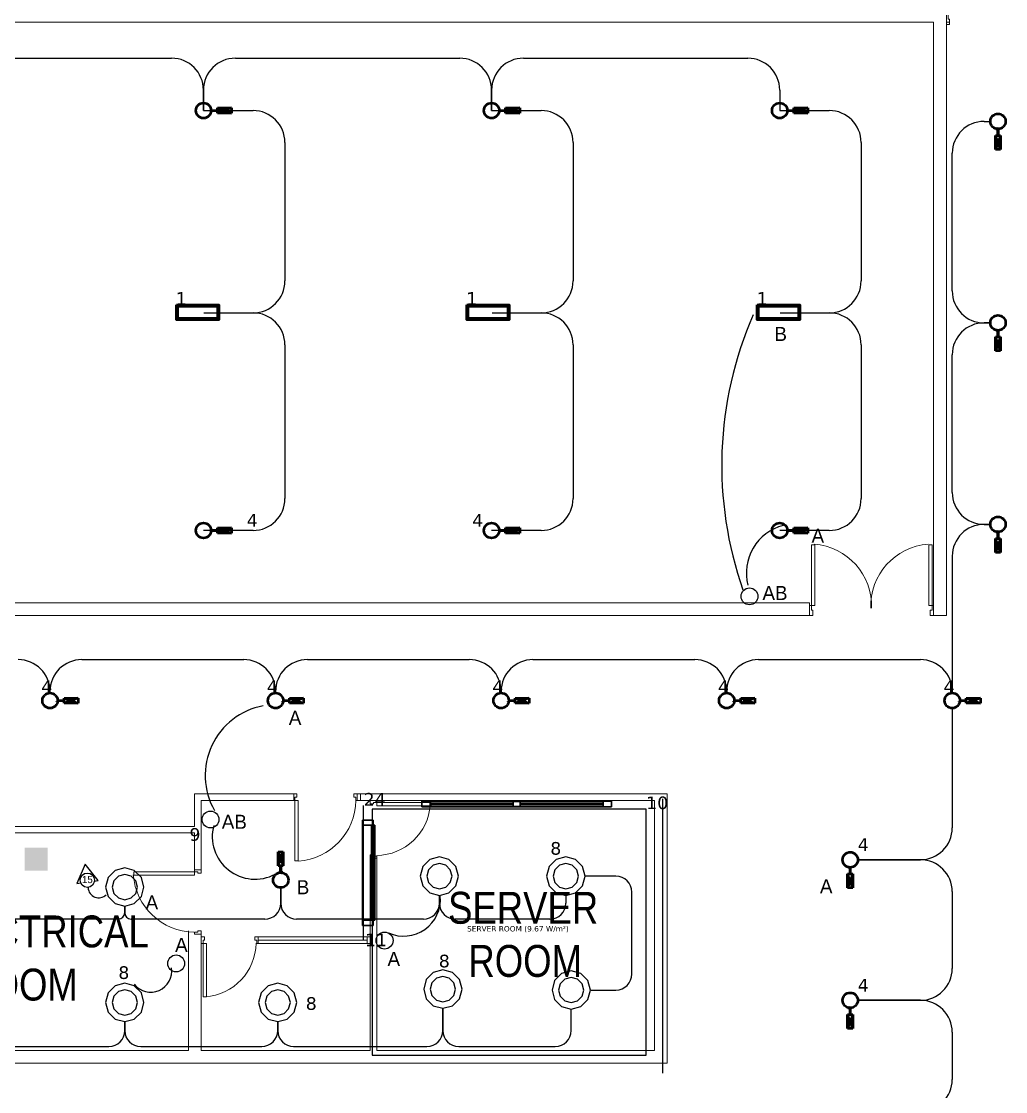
# Model space of a CAD drawing. Header units: inches. Extents: x -2 to 2474, y 1 to 287.
# Drawn here: x 101.52 to 127.99, y 189.47 to 218.24 of the extents above; entities that cross this region are included whole.
import ezdxf

# ---------------------------------------------------------------- set-up
doc = ezdxf.new("R2010")
doc.units = ezdxf.units.IN
doc.header["$MEASUREMENT"] = 0
for name, color, linetype in [('0.25', 4, 'Continuous'), ('PDF_0', 7, 'Continuous'), ('PDF_Text', 7, 'Continuous')]:
    doc.layers.add(name, color=color, linetype=linetype)
doc.layers.add('BORDER', color=30, linetype='Continuous', lineweight=50)
for name, color, linetype, true_color in [('DLX_APERT', 7, 'Continuous', 0x969696), ('DLX_CALC', 3, 'Continuous', 0x00ff00), ('DLX_CONT', 7, 'Continuous', 0x969696), ('DLX_DESC', 7, 'Continuous', 0x969696), ('DLX_LUM', 7, 'Continuous', 0xffd400), ('DLX_LUMKEY_IDX', 7, 'Continuous', 0x969696), ('DLX_RESKEY_IDX', 7, 'Continuous', 0x707070)]:
    doc.layers.add(name, color=color, linetype=linetype, true_color=true_color)
doc.styles.add('PDF Arial Narrow', font='ARIALN.TTF')
doc.styles.add('TableTextStyle', font='')
doc.styles.get('TableTextStyle').set_extended_font_data('VERDANA.TTF')

# ---------------------------------------------------------------- blocks, each defined once
blk = doc.blocks.new('circuit')
at = {"color": 0, "lineweight": -2}
for p, q in [((39.528, 74.559), (39.228, 74.059)), ((39.828, 74.059), (39.528, 74.559)), ((39.228, 74.059), (39.334, 74.059)), ((39.721, 74.059), (39.828, 74.059))]:
    blk.add_line(p, q, dxfattribs=at)
blk.add_circle((39.528, 74.109), 0.2, dxfattribs=at)

msp = doc.modelspace()

# ---------------------------------------------------------------- hatches: boundary and pattern name
at = {"transparency": 33554585}
h = msp.add_hatch(color=256, dxfattribs=at)
h.set_gradient(color1=(255, 255, 255))
h.paths.add_polyline_path([(102.22792, 195.40894), (102.22792, 196.02844), (101.60842, 195.40894)])
h = msp.add_hatch(color=256, dxfattribs=at)
h.set_gradient(color2=(0, 0, 0))
h.paths.add_polyline_path([(102.22792, 196.02844), (101.60842, 196.02844), (101.60842, 195.40894)])

# ---------------------------------------------------------------- linework, layer by layer
at = {"lineweight": 5}
for p, q in [((87.11296, 218.22183), (111.68696, 218.22183)), ((111.68696, 218.22183), (126.05644, 218.22183)), ((126.05644, 218.22183), (126.05644, 218.16319)), ((126.05644, 218.16319), (126.05644, 202.61222)), ((126.39938, 218.22183), (126.48823, 218.22183)), ((126.48823, 218.16319), (126.39938, 218.16319)), ((126.48823, 218.16319), (126.39938, 218.16319)), ((126.39938, 218.16319), (126.39938, 202.26928)), ((122.71594, 202.61222), (87.11296, 202.61222)), ((122.71594, 202.53581), (122.71594, 202.61222)), ((124.384, 202.61222), (124.37061, 202.61222)), ((126.05644, 202.61222), (126.05644, 202.26928)), ((122.85809, 202.53581), (122.71594, 202.53581)), ((124.38617, 202.53581), (124.36844, 202.53581)), ((124.38617, 202.53581), (124.36844, 202.53581)), ((122.80478, 202.26928), (87.11296, 202.26928)), ((126.39938, 202.26928), (125.9676, 202.26928)), ((106.17869, 197.2904), (106.17869, 197.46808)), ((106.17869, 197.46808), (108.84398, 197.46808)), ((110.54955, 197.46808), (118.8886, 197.46808)), ((106.17869, 196.59742), (106.17869, 197.2904)), ((106.35638, 195.33585), (106.35638, 197.2904)), ((106.35638, 197.2904), (108.87952, 197.2904)), ((98.32496, 196.59742), (106.17869, 196.59742)), ((98.32496, 190.57386), (106.01344, 190.57386)), ((106.35638, 190.57386), (110.90515, 190.57386)), ((111.08283, 190.57386), (118.54565, 190.57386)), ((103.4691, 190.23091), (98.32496, 190.23091)), ((103.4691, 190.23091), (118.8886, 190.23091))]:
    msp.add_line(p, q, dxfattribs=at)
at = {"color": 3, "transparency": 33554585}
for centre in [(121.10458, 202.78295), (106.60777, 196.78125), (111.28881, 193.52664), (105.68212, 192.91212)]:
    msp.add_circle(centre, 0.22679, dxfattribs=at)
at = {"layer": '0.25'}
for p, q in [((99.52588, 217.25371), (105.5605, 217.25371)), ((107.27521, 217.25371), (113.30984, 217.25371)), ((115.02455, 217.25371), (121.05917, 217.25371)), ((106.41785, 216.39635), (106.41785, 215.84562)), ((106.41785, 215.84562), (106.41785, 216.39635)), ((114.16719, 216.39635), (114.16719, 215.84562)), ((114.16719, 215.84562), (114.16719, 216.39635)), ((121.91653, 216.39635), (121.91653, 215.84562)), ((106.41785, 215.84562), (107.75078, 215.84562)), ((114.16719, 215.84562), (115.50012, 215.84562)), ((121.91653, 215.84562), (123.24945, 215.84562)), ((127.41523, 215.5553), (127.58326, 215.5553)), ((108.60814, 214.98826), (108.60814, 211.2627)), ((116.35748, 214.98826), (116.35748, 211.2627)), ((124.10681, 214.98826), (124.10681, 211.2627)), ((126.55787, 210.99442), (126.55787, 214.69794)), ((106.43055, 210.40535), (107.75078, 210.40535)), ((107.75078, 210.40535), (107.75078, 210.40535)), ((114.17989, 210.40535), (115.50012, 210.40535)), ((115.50012, 210.40535), (115.50012, 210.40535)), ((121.92922, 210.40535), (123.24945, 210.40535)), ((123.24945, 210.40535), (123.24945, 210.40535)), ((127.41523, 210.13706), (127.58326, 210.13706)), ((127.58326, 210.13706), (127.41523, 210.13706)), ((108.60814, 209.54799), (108.60814, 205.4116)), ((116.35748, 209.54799), (116.35748, 205.4116)), ((124.10681, 209.54799), (124.10681, 205.4116)), ((126.55787, 205.57618), (126.55787, 209.2797)), ((127.41523, 204.71883), (127.58326, 204.71883)), ((127.58326, 204.71883), (127.41523, 204.71883)), ((107.75078, 204.55424), (106.41785, 204.55424)), ((115.50012, 204.55424), (114.16719, 204.55424)), ((123.24945, 204.55424), (121.91653, 204.55424)), ((126.55787, 203.86147), (126.55787, 200.18423)), ((103.14658, 201.08258), (107.49902, 201.08258)), ((109.21374, 201.08258), (113.56619, 201.08258)), ((115.28091, 201.08258), (119.63335, 201.08258)), ((121.34807, 201.08258), (125.70051, 201.08258)), ((102.28922, 200.22522), (102.28922, 200.18423)), ((102.28922, 200.18423), (102.28922, 200.22522)), ((108.35638, 200.22522), (108.35638, 200.18423)), ((108.35638, 200.18423), (108.35638, 200.22522)), ((114.42355, 200.22522), (114.42355, 200.18423)), ((114.42355, 200.18423), (114.42355, 200.22522)), ((120.49071, 200.22522), (120.49071, 200.18423)), ((120.49071, 200.18423), (120.49071, 200.22522)), ((126.55787, 200.18423), (126.55787, 200.22522)), ((126.55787, 199.77406), (126.55787, 196.55758)), ((125.70051, 195.70022), (124.01876, 195.70022)), ((124.01876, 195.70022), (125.70051, 195.70022)), ((117.5122, 195.25816), (116.681, 195.25816)), ((108.49557, 194.53102), (108.49557, 194.9494)), ((108.49557, 194.9494), (108.49557, 194.53102)), ((117.94087, 192.62613), (117.94087, 194.82948)), ((126.55787, 194.84286), (126.55787, 192.77741)), ((112.76253, 194.53102), (112.76253, 194.74183)), ((112.76253, 194.74183), (112.76253, 194.53102)), ((116.16467, 194.74183), (116.16467, 194.53102)), ((104.2997, 194.27381), (104.2997, 194.45016)), ((104.2997, 194.45016), (104.2997, 194.27381)), ((104.12823, 194.10234), (100.20788, 194.10234)), ((108.06689, 194.10234), (104.47117, 194.10234)), ((112.33385, 194.10234), (108.92425, 194.10234)), ((115.736, 194.10234), (113.19121, 194.10234)), ((116.82547, 192.19745), (117.5122, 192.19745)), ((112.85703, 191.10811), (112.85703, 191.70535)), ((112.85703, 191.70535), (112.85703, 191.10811)), ((116.30915, 191.10811), (116.30915, 191.68113)), ((125.70051, 191.92006), (124.01876, 191.92006)), ((124.01876, 191.92006), (125.70051, 191.92006)), ((104.2997, 191.10811), (104.2997, 191.34724)), ((104.2997, 191.34724), (104.2997, 191.10811)), ((108.41384, 191.10811), (108.41384, 191.34724)), ((108.41384, 191.34724), (108.41384, 191.10811)), ((126.55787, 191.0627), (126.55787, 189.79185)), ((100.46508, 190.67944), (103.87102, 190.67944)), ((104.72838, 190.67944), (107.98516, 190.67944)), ((108.84251, 190.67944), (112.42835, 190.67944)), ((113.28571, 190.67944), (115.88047, 190.67944))]:
    msp.add_line(p, q, dxfattribs=at)
for centre, radius, start, end in [((105.5605, 216.39635), 0.85736, 0, 90), ((107.27521, 216.39635), 0.85736, 90, 180), ((113.30984, 216.39635), 0.85736, 0, 90), ((115.02455, 216.39635), 0.85736, 90, 180), ((121.05917, 216.39635), 0.85736, 0, 90), ((107.75078, 214.98826), 0.85736, 0, 90), ((115.50012, 214.98826), 0.85736, 0, 90), ((123.24945, 214.98826), 0.85736, 0, 90), ((127.41523, 214.69794), 0.85736, 90, 180), ((107.75078, 211.2627), 0.85736, 270, 0), ((115.50012, 211.2627), 0.85736, 270, 0), ((123.24945, 211.2627), 0.85736, 270, 0), ((127.41523, 210.99442), 0.85736, 180, 270), ((107.75078, 209.54799), 0.85736, 0, 90), ((115.50012, 209.54799), 0.85736, 0, 90), ((123.24945, 209.54799), 0.85736, 0, 90), ((127.41523, 209.2797), 0.85736, 90, 180), ((127.41523, 205.57618), 0.85736, 180, 270), ((107.75078, 205.4116), 0.85736, 270, 0), ((115.50012, 205.4116), 0.85736, 270, 0), ((123.24945, 205.4116), 0.85736, 270, 0), ((127.41523, 203.86147), 0.85736, 90, 180), ((101.43186, 200.22522), 0.85736, 0, 90), ((103.14658, 200.22522), 0.85736, 90, 180), ((107.49902, 200.22522), 0.85736, 0, 90), ((109.21374, 200.22522), 0.85736, 90, 180), ((113.56619, 200.22522), 0.85736, 0, 90), ((115.28091, 200.22522), 0.85736, 90, 180), ((119.63335, 200.22522), 0.85736, 0, 90), ((121.34807, 200.22522), 0.85736, 90, 180), ((125.70051, 200.22522), 0.85736, 0, 90), ((125.70051, 196.55758), 0.85736, 270, 0), ((125.70051, 194.84286), 0.85736, 360, 90), ((117.5122, 194.82948), 0.42868, 0, 90), ((104.12823, 194.27381), 0.17147, 270, 0), ((104.47117, 194.27381), 0.17147, 180, 270), ((108.06689, 194.53102), 0.42868, 270, 0), ((108.92425, 194.53102), 0.42868, 180, 270), ((112.33385, 194.53102), 0.42868, 270, 0), ((113.19121, 194.53102), 0.42868, 180, 270), ((115.736, 194.53102), 0.42868, 270, 0), ((117.5122, 192.62613), 0.42868, 270, 0), ((125.70051, 192.77741), 0.85736, 270, 360), ((125.70051, 191.0627), 0.85736, 0, 90), ((103.87102, 191.10811), 0.42868, 270, 0), ((104.72838, 191.10811), 0.42868, 180, 270), ((107.98516, 191.10811), 0.42868, 270, 0), ((108.84251, 191.10811), 0.42868, 180, 270), ((112.42835, 191.10811), 0.42868, 270, 0), ((113.28571, 191.10811), 0.42868, 180, 270), ((115.88047, 191.10811), 0.42868, 270, 0), ((125.70051, 189.79185), 0.85736, 270, 0)]:
    msp.add_arc(centre, radius, start, end, dxfattribs=at)
at = {"layer": 'BORDER', "color": 2}
for p, q in [((106.62207, 215.86452), (106.64121, 215.86452)), ((106.64121, 215.86452), (106.64121, 215.86925)), ((106.79587, 215.84253), (106.65251, 215.84278)), ((106.65253, 215.86925), (106.65254, 215.822)), ((106.65253, 215.84845), (106.79584, 215.84846)), ((107.17389, 215.91574), (106.79568, 215.7755)), ((106.79568, 215.7755), (106.79587, 215.84253)), ((106.79584, 215.84846), (106.79633, 215.91574)), ((106.79633, 215.91574), (107.17389, 215.91574)), ((106.79633, 215.91574), (107.17389, 215.7755)), ((107.17389, 215.91574), (107.17389, 215.7755)), ((114.3714, 215.86452), (114.39055, 215.86452)), ((114.39055, 215.86452), (114.39055, 215.86925)), ((114.54521, 215.84253), (114.40184, 215.84278)), ((114.40187, 215.86925), (114.40187, 215.822)), ((114.40187, 215.84845), (114.54518, 215.84846)), ((114.92323, 215.91574), (114.54502, 215.7755)), ((114.54502, 215.7755), (114.54521, 215.84253)), ((114.54518, 215.84846), (114.54567, 215.91574)), ((114.54567, 215.91574), (114.92323, 215.91574)), ((114.54567, 215.91574), (114.92323, 215.7755)), ((114.92323, 215.91574), (114.92323, 215.7755)), ((122.12074, 215.86452), (122.13988, 215.86452)), ((122.13988, 215.86452), (122.13988, 215.86925)), ((122.29454, 215.84253), (122.15118, 215.84278)), ((122.1512, 215.86925), (122.15121, 215.822)), ((122.1512, 215.84845), (122.29451, 215.84846)), ((122.67256, 215.91574), (122.29435, 215.7755)), ((122.29435, 215.7755), (122.29454, 215.84253)), ((122.29451, 215.84846), (122.295, 215.91574)), ((122.295, 215.91574), (122.67256, 215.91574)), ((122.295, 215.91574), (122.67256, 215.7755)), ((122.67256, 215.91574), (122.67256, 215.7755)), ((106.64121, 215.82672), (106.62207, 215.82672)), ((106.64121, 215.822), (106.64121, 215.82672)), ((106.65254, 215.822), (106.64121, 215.822)), ((107.17389, 215.7755), (106.79568, 215.7755)), ((114.39055, 215.82672), (114.3714, 215.82672)), ((114.39055, 215.822), (114.39055, 215.82672)), ((114.40187, 215.822), (114.39055, 215.822)), ((114.92323, 215.7755), (114.54502, 215.7755)), ((122.13988, 215.82672), (122.12074, 215.82672)), ((122.13988, 215.822), (122.13988, 215.82672)), ((122.15121, 215.822), (122.13988, 215.822)), ((122.67256, 215.7755), (122.29435, 215.7755)), ((127.75339, 215.36787), (127.76471, 215.36787)), ((127.76472, 215.32061), (127.76472, 215.33194)), ((127.76472, 215.33194), (127.76944, 215.33194)), ((127.81197, 215.32062), (127.76472, 215.32061)), ((127.76944, 215.33194), (127.76944, 215.35108)), ((127.78525, 215.17728), (127.78551, 215.32064)), ((127.79118, 215.32062), (127.79118, 215.17731)), ((127.80725, 215.35108), (127.80725, 215.33194)), ((127.80725, 215.33194), (127.81197, 215.33194)), ((127.71822, 214.79926), (127.71822, 215.17747)), ((127.71822, 215.17747), (127.78525, 215.17728)), ((127.85847, 214.79926), (127.71822, 215.17747)), ((127.85847, 215.17682), (127.71822, 214.79926)), ((127.79118, 215.17731), (127.85847, 215.17682)), ((127.85847, 215.17682), (127.85847, 214.79926)), ((127.85847, 214.79926), (127.71822, 214.79926)), ((127.75339, 209.94963), (127.76471, 209.94963)), ((127.76472, 209.90238), (127.76472, 209.9137)), ((127.76472, 209.9137), (127.76944, 209.9137)), ((127.81197, 209.90238), (127.76472, 209.90238)), ((127.76944, 209.9137), (127.76944, 209.93285)), ((127.78525, 209.75904), (127.78551, 209.90241)), ((127.79118, 209.90238), (127.79118, 209.75908)), ((127.80725, 209.93285), (127.80725, 209.9137)), ((127.80725, 209.9137), (127.81197, 209.9137)), ((127.71822, 209.38102), (127.71822, 209.75923)), ((127.71822, 209.75923), (127.78525, 209.75904)), ((127.85847, 209.38102), (127.71822, 209.75923)), ((127.85847, 209.75858), (127.71822, 209.38102)), ((127.79118, 209.75908), (127.85847, 209.75858)), ((127.85847, 209.75858), (127.85847, 209.38102)), ((127.85847, 209.38102), (127.71822, 209.38102)), ((107.17389, 204.62436), (106.79568, 204.48412)), ((106.79584, 204.55708), (106.79633, 204.62436)), ((106.79633, 204.62436), (107.17389, 204.62436)), ((106.79633, 204.62436), (107.17389, 204.48412)), ((107.17389, 204.62436), (107.17389, 204.48412)), ((114.92323, 204.62436), (114.54502, 204.48412)), ((114.54518, 204.55708), (114.54567, 204.62436)), ((114.54567, 204.62436), (114.92323, 204.62436)), ((114.54567, 204.62436), (114.92323, 204.48412)), ((114.92323, 204.62436), (114.92323, 204.48412)), ((122.67256, 204.62436), (122.29435, 204.48412)), ((122.29451, 204.55708), (122.295, 204.62436)), ((122.295, 204.62436), (122.67256, 204.62436)), ((122.295, 204.62436), (122.67256, 204.48412)), ((122.67256, 204.62436), (122.67256, 204.48412)), ((106.62207, 204.57314), (106.64121, 204.57314)), ((106.64121, 204.53534), (106.62207, 204.53534)), ((106.64121, 204.57314), (106.64121, 204.57787)), ((106.64121, 204.53061), (106.64121, 204.53534)), ((106.65254, 204.53061), (106.64121, 204.53061)), ((106.79587, 204.55115), (106.65251, 204.5514)), ((106.65253, 204.57787), (106.65254, 204.53061)), ((106.65253, 204.55707), (106.79584, 204.55708)), ((106.79568, 204.48412), (106.79587, 204.55115)), ((107.17389, 204.48412), (106.79568, 204.48412)), ((114.3714, 204.57314), (114.39055, 204.57314)), ((114.39055, 204.53534), (114.3714, 204.53534)), ((114.39055, 204.57314), (114.39055, 204.57787)), ((114.39055, 204.53061), (114.39055, 204.53534)), ((114.40187, 204.53061), (114.39055, 204.53061)), ((114.54521, 204.55115), (114.40184, 204.5514)), ((114.40187, 204.57787), (114.40187, 204.53061)), ((114.40187, 204.55707), (114.54518, 204.55708)), ((114.54502, 204.48412), (114.54521, 204.55115)), ((114.92323, 204.48412), (114.54502, 204.48412)), ((122.12074, 204.57314), (122.13988, 204.57314)), ((122.13988, 204.53534), (122.12074, 204.53534)), ((122.13988, 204.57314), (122.13988, 204.57787)), ((122.13988, 204.53061), (122.13988, 204.53534)), ((122.15121, 204.53061), (122.13988, 204.53061)), ((122.29454, 204.55115), (122.15118, 204.5514)), ((122.1512, 204.57787), (122.15121, 204.53061)), ((122.1512, 204.55707), (122.29451, 204.55708)), ((122.29435, 204.48412), (122.29454, 204.55115)), ((122.67256, 204.48412), (122.29435, 204.48412)), ((127.71822, 203.96279), (127.71822, 204.341)), ((127.71822, 204.341), (127.78525, 204.34081)), ((127.85847, 203.96279), (127.71822, 204.341)), ((127.85847, 204.34035), (127.71822, 203.96279)), ((127.75339, 204.5314), (127.76471, 204.5314)), ((127.76472, 204.48415), (127.76472, 204.49547)), ((127.76472, 204.49547), (127.76944, 204.49547)), ((127.81197, 204.48415), (127.76472, 204.48415)), ((127.76944, 204.49547), (127.76944, 204.51462)), ((127.78525, 204.34081), (127.78551, 204.48418)), ((127.79118, 204.48415), (127.79118, 204.34085)), ((127.79118, 204.34085), (127.85847, 204.34035)), ((127.80725, 204.51462), (127.80725, 204.49547)), ((127.80725, 204.49547), (127.81197, 204.49547)), ((127.85847, 204.34035), (127.85847, 203.96279)), ((127.85847, 203.96279), (127.71822, 203.96279)), ((103.04526, 200.04927), (102.66705, 199.90902)), ((102.6672, 199.98198), (102.6677, 200.04927)), ((102.6677, 200.04927), (103.04526, 200.04927)), ((102.6677, 200.04927), (103.04526, 199.90902)), ((103.04526, 200.04927), (103.04526, 199.90902)), ((109.11242, 200.04927), (108.73421, 199.90902)), ((108.73436, 199.98198), (108.73486, 200.04927)), ((108.73486, 200.04927), (109.11242, 200.04927)), ((108.73486, 200.04927), (109.11242, 199.90902)), ((109.11242, 200.04927), (109.11242, 199.90902)), ((115.17958, 200.04927), (114.80137, 199.90902)), ((114.80153, 199.98198), (114.80203, 200.04927)), ((114.80203, 200.04927), (115.17958, 200.04927)), ((114.80203, 200.04927), (115.17958, 199.90902)), ((115.17958, 200.04927), (115.17958, 199.90902)), ((121.24674, 200.04927), (120.86853, 199.90902)), ((120.86869, 199.98198), (120.86919, 200.04927)), ((120.86919, 200.04927), (121.24674, 200.04927)), ((120.86919, 200.04927), (121.24674, 199.90902)), ((121.24674, 200.04927), (121.24674, 199.90902)), ((127.3139, 200.04927), (126.93569, 199.90902)), ((126.93585, 199.98198), (126.93635, 200.04927)), ((126.93635, 200.04927), (127.3139, 200.04927)), ((126.93635, 200.04927), (127.3139, 199.90902)), ((127.3139, 200.04927), (127.3139, 199.90902)), ((102.47665, 199.94419), (102.47665, 199.95551)), ((102.49343, 199.99804), (102.51257, 199.99804)), ((102.51257, 199.96024), (102.49343, 199.96024)), ((102.51257, 199.99804), (102.51257, 200.00277)), ((102.51257, 199.95552), (102.51257, 199.96024)), ((102.5239, 199.95552), (102.51257, 199.95552)), ((102.66724, 199.97605), (102.52387, 199.97631)), ((102.52389, 200.00277), (102.5239, 199.95552)), ((102.5239, 199.98198), (102.6672, 199.98198)), ((102.66705, 199.90902), (102.66724, 199.97605)), ((103.04526, 199.90902), (102.66705, 199.90902)), ((108.54381, 199.94419), (108.54381, 199.95551)), ((108.56059, 199.99804), (108.57973, 199.99804)), ((108.57973, 199.96024), (108.56059, 199.96024)), ((108.57973, 199.99804), (108.57973, 200.00277)), ((108.57973, 199.95552), (108.57973, 199.96024)), ((108.59106, 199.95552), (108.57973, 199.95552)), ((108.7344, 199.97605), (108.59103, 199.97631)), ((108.59105, 200.00277), (108.59106, 199.95552)), ((108.59106, 199.98198), (108.73436, 199.98198)), ((108.73421, 199.90902), (108.7344, 199.97605)), ((109.11242, 199.90902), (108.73421, 199.90902)), ((114.61098, 199.94419), (114.61098, 199.95551)), ((114.62776, 199.99804), (114.6469, 199.99804)), ((114.6469, 199.96024), (114.62776, 199.96024)), ((114.6469, 199.99804), (114.6469, 200.00277)), ((114.6469, 199.95552), (114.6469, 199.96024)), ((114.65823, 199.95552), (114.6469, 199.95552)), ((114.80157, 199.97605), (114.6582, 199.97631)), ((114.65822, 200.00277), (114.65823, 199.95552)), ((114.65823, 199.98198), (114.80153, 199.98198)), ((114.80137, 199.90902), (114.80157, 199.97605)), ((115.17958, 199.90902), (114.80137, 199.90902)), ((120.67814, 199.94419), (120.67814, 199.95551)), ((120.69492, 199.99804), (120.71406, 199.99804)), ((120.71406, 199.96024), (120.69492, 199.96024)), ((120.71406, 199.99804), (120.71406, 200.00277)), ((120.71406, 199.95552), (120.71406, 199.96024)), ((120.72539, 199.95552), (120.71406, 199.95552)), ((120.86873, 199.97605), (120.72536, 199.97631)), ((120.72538, 200.00277), (120.72539, 199.95552)), ((120.72539, 199.98198), (120.86869, 199.98198)), ((120.86853, 199.90902), (120.86873, 199.97605)), ((121.24674, 199.90902), (120.86853, 199.90902)), ((126.7453, 199.94419), (126.7453, 199.95551)), ((126.76208, 199.99804), (126.78122, 199.99804)), ((126.78122, 199.96024), (126.76208, 199.96024)), ((126.78122, 199.99804), (126.78122, 200.00277)), ((126.78122, 199.95552), (126.78122, 199.96024)), ((126.79255, 199.95552), (126.78122, 199.95552)), ((126.93589, 199.97605), (126.79252, 199.97631)), ((126.79254, 200.00277), (126.79255, 199.95552)), ((126.79255, 199.98198), (126.93585, 199.98198)), ((126.93569, 199.90902), (126.93589, 199.97605)), ((127.3139, 199.90902), (126.93569, 199.90902)), ((108.42545, 195.53296), (108.42545, 195.91052)), ((108.42545, 195.91052), (108.56569, 195.91052)), ((108.42545, 195.53296), (108.56569, 195.91052)), ((108.42545, 195.91052), (108.56569, 195.53231)), ((108.56569, 195.91052), (108.56569, 195.53231)), ((108.49273, 195.53246), (108.42545, 195.53296)), ((108.49274, 195.38916), (108.49273, 195.53246)), ((108.49866, 195.5325), (108.49841, 195.38913)), ((108.56569, 195.53231), (108.49866, 195.5325)), ((123.77872, 195.51279), (123.79004, 195.51279)), ((123.79005, 195.46554), (123.79005, 195.47686)), ((123.79005, 195.47686), (123.79478, 195.47686)), ((123.8373, 195.46554), (123.79005, 195.46554)), ((123.79478, 195.47686), (123.79478, 195.49601)), ((123.81058, 195.3222), (123.81084, 195.46557)), ((123.81651, 195.46554), (123.81651, 195.32224)), ((123.83258, 195.49601), (123.83258, 195.47686)), ((123.83258, 195.47686), (123.8373, 195.47686)), ((108.47194, 195.38915), (108.51919, 195.38916)), ((108.47667, 195.37783), (108.47194, 195.37783)), ((108.47667, 195.35869), (108.47667, 195.37783)), ((108.51919, 195.37783), (108.51447, 195.37783)), ((108.51447, 195.37783), (108.51447, 195.35869)), ((108.51919, 195.38916), (108.51919, 195.37783)), ((108.53052, 195.34191), (108.5192, 195.34191)), ((123.74355, 194.94418), (123.74355, 195.32239)), ((123.74355, 195.32239), (123.81058, 195.3222)), ((123.8838, 194.94418), (123.74355, 195.32239)), ((123.8838, 195.32174), (123.74355, 194.94418)), ((123.81651, 195.32224), (123.8838, 195.32174)), ((123.8838, 195.32174), (123.8838, 194.94418)), ((123.8838, 194.94418), (123.74355, 194.94418)), ((123.77872, 191.73263), (123.79004, 191.73263)), ((123.79005, 191.68537), (123.79005, 191.6967)), ((123.79005, 191.6967), (123.79478, 191.6967)), ((123.8373, 191.68538), (123.79005, 191.68537)), ((123.79478, 191.6967), (123.79478, 191.71584)), ((123.81058, 191.54204), (123.81084, 191.6854)), ((123.81651, 191.68538), (123.81651, 191.54207)), ((123.83258, 191.71584), (123.83258, 191.6967)), ((123.83258, 191.6967), (123.8373, 191.6967)), ((123.74355, 191.16402), (123.74355, 191.54223)), ((123.74355, 191.54223), (123.81058, 191.54204)), ((123.8838, 191.16402), (123.74355, 191.54223)), ((123.8838, 191.54158), (123.74355, 191.16402)), ((123.81651, 191.54207), (123.8838, 191.54158)), ((123.8838, 191.54158), (123.8838, 191.16402)), ((123.8838, 191.16402), (123.74355, 191.16402))]:
    msp.add_line(p, q, dxfattribs=at)
at = {"layer": 'BORDER'}
for p, q in [((106.64121, 215.86925), (106.65253, 215.86925)), ((114.39055, 215.86925), (114.40187, 215.86925)), ((122.13988, 215.86925), (122.1512, 215.86925)), ((106.64121, 204.57787), (106.65253, 204.57787)), ((114.39055, 204.57787), (114.40187, 204.57787)), ((122.13988, 204.57787), (122.1512, 204.57787))]:
    msp.add_line(p, q, dxfattribs=at)
at = {"layer": 'BORDER', "color": 2}
for points in [[(105.69092, 210.6225), (106.83253, 210.6225), (106.83253, 210.21802), (105.69092, 210.21802)], [(105.72683, 210.58659), (106.79662, 210.58659), (106.79662, 210.25393), (105.72683, 210.25393)], [(113.50271, 210.6225), (114.64432, 210.6225), (114.64432, 210.21802), (113.50271, 210.21802)], [(113.53862, 210.58659), (114.60841, 210.58659), (114.60841, 210.25393), (113.53862, 210.25393)], [(121.31449, 210.6225), (122.4561, 210.6225), (122.4561, 210.21802), (121.31449, 210.21802)], [(121.3504, 210.58659), (122.42019, 210.58659), (122.42019, 210.25393), (121.3504, 210.25393)]]:
    msp.add_lwpolyline(points, close=True, dxfattribs=at)
for centre in [(106.41785, 215.84562), (114.16719, 215.84562), (121.91653, 215.84562), (127.78835, 215.5553), (127.78835, 210.13706), (127.78835, 204.71883), (106.41785, 204.55424), (114.16719, 204.55424), (121.91653, 204.55424), (102.28922, 199.97914), (108.35638, 199.97914), (114.42355, 199.97914), (120.49071, 199.97914), (126.55787, 199.97914), (123.81368, 195.70022), (108.49557, 195.15448), (123.81368, 191.92006)]:
    msp.add_circle(centre, 0.20508, dxfattribs=at)
at = {"layer": 'Defpoints'}
msp.add_arc((103.60124, 194.96228), 0.28634, 182.857744, 314.063996, dxfattribs=at)
at = {"layer": 'DLX_APERT'}
for points in [[(117.39201, 197.27343, 0), (112.2888, 197.27343, 0)], [(112.2888, 197.27343, 0), (112.2888, 197.12222, 0)], [(112.2888, 197.27343, 0), (112.2888, 197.27343, 0)], [(112.2888, 197.27343, 0), (112.2888, 197.12222, 0)], [(112.2888, 197.12222, 0), (112.2888, 197.27343, 0)], [(112.2888, 197.27343, 0), (117.39201, 197.27343, 0)], [(112.2888, 197.12222, 0), (112.2888, 197.27343, 0)], [(117.39201, 197.27343, 0), (112.2888, 197.27343, 0)], [(112.2888, 197.27343, 0), (112.2888, 197.27343, 0)], [(112.2888, 197.27343, 0), (117.39201, 197.27343, 0)], [(117.16521, 197.27343, 0), (112.51561, 197.27343, 0)], [(112.51561, 197.27343, 0), (112.51561, 197.27343, 0)], [(112.51561, 197.27343, 0), (117.16521, 197.27343, 0)], [(117.16521, 197.27343, 0), (112.51561, 197.27343, 0)], [(112.51561, 197.27343, 0), (112.51561, 197.22145, 0)], [(112.51561, 197.22145, 0), (112.51561, 197.27343, 0)], [(112.51561, 197.27343, 0), (112.51561, 197.27343, 0)], [(112.51561, 197.27343, 0), (112.51561, 197.22145, 0)], [(112.51561, 197.22145, 0), (112.51561, 197.27343, 0)], [(112.51561, 197.27343, 0), (117.16521, 197.27343, 0)], [(112.51561, 197.22145, 0), (114.7459, 197.22145, 0)], [(112.51561, 197.1742, 0), (112.51561, 197.22145, 0)], [(112.51561, 197.22145, 0), (114.7459, 197.22145, 0)], [(112.51561, 197.22145, 0), (112.51561, 197.22145, 0)], [(112.51561, 197.1742, 0), (112.51561, 197.22145, 0)], [(112.51561, 197.22145, 0), (112.51561, 197.22145, 0)], [(112.51561, 197.22145, 0), (112.51561, 197.1742, 0)], [(114.7459, 197.22145, 0), (112.51561, 197.22145, 0)], [(112.51561, 197.22145, 0), (112.51561, 197.1742, 0)], [(114.7459, 197.22145, 0), (112.51561, 197.22145, 0)], [(114.7459, 197.22145, 0), (112.51561, 197.22145, 0)], [(112.51561, 197.22145, 0), (112.51561, 197.22145, 0)], [(112.51561, 197.22145, 0), (114.7459, 197.22145, 0)], [(112.51561, 197.22145, 0), (112.51561, 197.22145, 0)], [(112.51561, 197.22145, 0), (112.51561, 197.1742, 0)], [(112.51561, 197.1742, 0), (112.51561, 197.22145, 0)], [(114.7459, 197.22145, 0), (112.51561, 197.22145, 0)], [(112.51561, 197.22145, 0), (112.51561, 197.1742, 0)], [(112.51561, 197.22145, 0), (114.7459, 197.22145, 0)], [(112.51561, 197.1742, 0), (112.51561, 197.22145, 0)], [(112.51561, 197.12222, 0), (112.51561, 197.1742, 0)], [(112.51561, 197.1742, 0), (114.7459, 197.1742, 0)], [(112.51561, 197.1742, 0), (112.51561, 197.1742, 0)], [(112.51561, 197.1742, 0), (112.51561, 197.12222, 0)], [(112.51561, 197.12222, 0), (112.51561, 197.1742, 0)], [(114.7459, 197.1742, 0), (112.51561, 197.1742, 0)], [(112.51561, 197.1742, 0), (112.51561, 197.1742, 0)], [(112.51561, 197.1742, 0), (114.7459, 197.1742, 0)], [(114.7459, 197.1742, 0), (112.51561, 197.1742, 0)], [(112.51561, 197.1742, 0), (112.51561, 197.12222, 0)], [(114.7459, 197.1742, 0), (112.51561, 197.1742, 0)], [(112.51561, 197.1742, 0), (112.51561, 197.1742, 0)], [(112.51561, 197.1742, 0), (114.7459, 197.1742, 0)], [(112.51561, 197.1742, 0), (112.51561, 197.1742, 0)], [(112.51561, 197.1742, 0), (114.7459, 197.1742, 0)], [(114.7459, 197.1742, 0), (112.51561, 197.1742, 0)], [(114.7459, 197.26397, 0), (114.93491, 197.26397, 0)], [(114.7459, 197.22145, 0), (114.7459, 197.26397, 0)], [(114.93491, 197.26397, 0), (114.7459, 197.26397, 0)], [(114.7459, 197.26397, 0), (114.7459, 197.22145, 0)], [(114.7459, 197.26397, 0), (114.93491, 197.26397, 0)], [(114.7459, 197.22145, 0), (114.7459, 197.26397, 0)], [(114.93491, 197.26397, 0), (114.7459, 197.26397, 0)], [(114.7459, 197.26397, 0), (114.7459, 197.22145, 0)], [(114.7459, 197.26397, 0), (114.7459, 197.26397, 0)], [(114.7459, 197.26397, 0), (114.93491, 197.26397, 0)], [(114.93491, 197.26397, 0), (114.7459, 197.26397, 0)], [(114.7459, 197.22145, 0), (114.7459, 197.26397, 0)], [(114.7459, 197.26397, 0), (114.7459, 197.26397, 0)], [(114.7459, 197.26397, 0), (114.7459, 197.22145, 0)], [(114.7459, 197.26397, 0), (114.7459, 197.22145, 0)], [(114.93491, 197.26397, 0), (114.7459, 197.26397, 0)], [(114.7459, 197.22145, 0), (114.7459, 197.26397, 0)], [(114.7459, 197.26397, 0), (114.93491, 197.26397, 0)], [(114.7459, 197.22145, 0), (114.7459, 197.1742, 0)], [(114.7459, 197.1742, 0), (114.7459, 197.22145, 0)], [(114.7459, 197.1742, 0), (114.7459, 197.22145, 0)], [(114.7459, 197.22145, 0), (114.7459, 197.1742, 0)], [(114.7459, 197.22145, 0), (114.7459, 197.22145, 0)], [(114.7459, 197.1742, 0), (114.7459, 197.22145, 0)], [(114.7459, 197.22145, 0), (114.7459, 197.22145, 0)], [(114.7459, 197.22145, 0), (114.7459, 197.1742, 0)], [(114.7459, 197.22145, 0), (114.7459, 197.1742, 0)], [(114.7459, 197.1742, 0), (114.7459, 197.22145, 0)], [(114.7459, 197.22145, 0), (114.7459, 197.22145, 0)], [(114.7459, 197.22145, 0), (114.7459, 197.22145, 0)], [(114.7459, 197.22145, 0), (114.7459, 197.1742, 0)], [(114.7459, 197.1742, 0), (114.7459, 197.22145, 0)], [(114.7459, 197.1742, 0), (114.7459, 197.22145, 0)], [(114.7459, 197.22145, 0), (114.7459, 197.1742, 0)], [(114.7459, 197.1742, 0), (114.7459, 197.13167, 0)], [(114.7459, 197.13167, 0), (114.7459, 197.1742, 0)], [(114.7459, 197.13167, 0), (114.7459, 197.1742, 0)], [(114.7459, 197.1742, 0), (114.7459, 197.13167, 0)], [(114.7459, 197.1742, 0), (114.7459, 197.1742, 0)], [(114.7459, 197.1742, 0), (114.7459, 197.1742, 0)], [(114.7459, 197.1742, 0), (114.7459, 197.13167, 0)], [(114.7459, 197.13167, 0), (114.7459, 197.1742, 0)], [(114.7459, 197.1742, 0), (114.7459, 197.13167, 0)], [(114.7459, 197.13167, 0), (114.7459, 197.1742, 0)], [(114.7459, 197.1742, 0), (114.7459, 197.1742, 0)], [(114.7459, 197.1742, 0), (114.7459, 197.1742, 0)], [(114.7459, 197.13167, 0), (114.93491, 197.13167, 0)], [(114.93491, 197.13167, 0), (114.7459, 197.13167, 0)], [(114.93491, 197.13167, 0), (114.7459, 197.13167, 0)], [(114.7459, 197.13167, 0), (114.93491, 197.13167, 0)], [(114.7459, 197.13167, 0), (114.7459, 197.13167, 0)], [(114.7459, 197.13167, 0), (114.7459, 197.13167, 0)], [(114.7459, 197.13167, 0), (114.93491, 197.13167, 0)], [(114.93491, 197.13167, 0), (114.7459, 197.13167, 0)], [(114.7459, 197.13167, 0), (114.93491, 197.13167, 0)], [(114.93491, 197.13167, 0), (114.7459, 197.13167, 0)], [(114.93491, 197.26397, 0), (114.93491, 197.22145, 0)], [(114.93491, 197.22145, 0), (114.93491, 197.26397, 0)], [(114.93491, 197.26397, 0), (114.93491, 197.22145, 0)], [(114.93491, 197.22145, 0), (114.93491, 197.26397, 0)], [(114.93491, 197.22145, 0), (114.93491, 197.26397, 0)], [(114.93491, 197.26397, 0), (114.93491, 197.26397, 0)], [(114.93491, 197.26397, 0), (114.93491, 197.22145, 0)], [(114.93491, 197.26397, 0), (114.93491, 197.26397, 0)], [(114.93491, 197.22145, 0), (114.93491, 197.26397, 0)], [(114.93491, 197.26397, 0), (114.93491, 197.22145, 0)], [(114.93491, 197.22145, 0), (117.16521, 197.22145, 0)], [(114.93491, 197.1742, 0), (114.93491, 197.22145, 0)], [(114.93491, 197.22145, 0), (117.16521, 197.22145, 0)], [(114.93491, 197.22145, 0), (114.93491, 197.1742, 0)], [(117.16521, 197.22145, 0), (114.93491, 197.22145, 0)], [(117.16521, 197.22145, 0), (114.93491, 197.22145, 0)], [(114.93491, 197.22145, 0), (114.93491, 197.1742, 0)], [(114.93491, 197.1742, 0), (114.93491, 197.22145, 0)], [(114.93491, 197.22145, 0), (114.93491, 197.22145, 0)], [(114.93491, 197.1742, 0), (114.93491, 197.22145, 0)], [(114.93491, 197.22145, 0), (114.93491, 197.22145, 0)], [(114.93491, 197.22145, 0), (114.93491, 197.1742, 0)], [(114.93491, 197.1742, 0), (114.93491, 197.22145, 0)], [(114.93491, 197.22145, 0), (114.93491, 197.1742, 0)], [(117.16521, 197.22145, 0), (114.93491, 197.22145, 0)], [(114.93491, 197.22145, 0), (114.93491, 197.22145, 0)], [(114.93491, 197.22145, 0), (117.16521, 197.22145, 0)], [(114.93491, 197.22145, 0), (114.93491, 197.22145, 0)], [(114.93491, 197.22145, 0), (114.93491, 197.1742, 0)], [(114.93491, 197.1742, 0), (114.93491, 197.22145, 0)], [(117.16521, 197.22145, 0), (114.93491, 197.22145, 0)], [(114.93491, 197.22145, 0), (114.93491, 197.1742, 0)], [(114.93491, 197.22145, 0), (117.16521, 197.22145, 0)], [(114.93491, 197.1742, 0), (114.93491, 197.22145, 0)], [(114.93491, 197.13167, 0), (114.93491, 197.1742, 0)], [(114.93491, 197.1742, 0), (117.16521, 197.1742, 0)], [(117.16521, 197.1742, 0), (114.93491, 197.1742, 0)], [(114.93491, 197.1742, 0), (117.16521, 197.1742, 0)], [(114.93491, 197.1742, 0), (114.93491, 197.13167, 0)], [(117.16521, 197.1742, 0), (114.93491, 197.1742, 0)], [(114.93491, 197.1742, 0), (114.93491, 197.13167, 0)], [(114.93491, 197.13167, 0), (114.93491, 197.1742, 0)], [(114.93491, 197.1742, 0), (114.93491, 197.1742, 0)], [(114.93491, 197.1742, 0), (114.93491, 197.1742, 0)], [(114.93491, 197.1742, 0), (114.93491, 197.13167, 0)], [(114.93491, 197.13167, 0), (114.93491, 197.1742, 0)], [(114.93491, 197.13167, 0), (114.93491, 197.1742, 0)], [(114.93491, 197.1742, 0), (114.93491, 197.13167, 0)], [(114.93491, 197.1742, 0), (114.93491, 197.1742, 0)], [(117.16521, 197.1742, 0), (114.93491, 197.1742, 0)], [(114.93491, 197.1742, 0), (114.93491, 197.1742, 0)], [(114.93491, 197.1742, 0), (117.16521, 197.1742, 0)], [(114.93491, 197.1742, 0), (117.16521, 197.1742, 0)], [(117.16521, 197.1742, 0), (114.93491, 197.1742, 0)], [(114.93491, 197.13167, 0), (114.93491, 197.13167, 0)], [(114.93491, 197.13167, 0), (114.93491, 197.13167, 0)], [(117.16521, 197.27343, 0), (117.16521, 197.27343, 0)], [(117.16521, 197.22145, 0), (117.16521, 197.27343, 0)], [(117.16521, 197.22145, 0), (117.16521, 197.27343, 0)], [(117.16521, 197.27343, 0), (117.16521, 197.27343, 0)], [(117.16521, 197.27343, 0), (117.16521, 197.22145, 0)], [(117.16521, 197.27343, 0), (117.16521, 197.22145, 0)], [(117.16521, 197.1742, 0), (117.16521, 197.22145, 0)], [(117.16521, 197.22145, 0), (117.16521, 197.22145, 0)], [(117.16521, 197.22145, 0), (117.16521, 197.1742, 0)], [(117.16521, 197.22145, 0), (117.16521, 197.1742, 0)], [(117.16521, 197.22145, 0), (117.16521, 197.22145, 0)], [(117.16521, 197.1742, 0), (117.16521, 197.22145, 0)], [(117.16521, 197.22145, 0), (117.16521, 197.22145, 0)], [(117.16521, 197.22145, 0), (117.16521, 197.22145, 0)], [(117.16521, 197.22145, 0), (117.16521, 197.1742, 0)], [(117.16521, 197.1742, 0), (117.16521, 197.22145, 0)], [(117.16521, 197.1742, 0), (117.16521, 197.22145, 0)], [(117.16521, 197.22145, 0), (117.16521, 197.1742, 0)], [(117.16521, 197.1742, 0), (117.16521, 197.12222, 0)], [(117.16521, 197.1742, 0), (117.16521, 197.1742, 0)], [(117.16521, 197.1742, 0), (117.16521, 197.1742, 0)], [(117.16521, 197.1742, 0), (117.16521, 197.12222, 0)], [(117.16521, 197.12222, 0), (117.16521, 197.1742, 0)], [(117.16521, 197.12222, 0), (117.16521, 197.1742, 0)], [(117.16521, 197.1742, 0), (117.16521, 197.1742, 0)], [(117.16521, 197.1742, 0), (117.16521, 197.1742, 0)], [(117.39201, 197.12222, 0), (117.39201, 197.27343, 0)], [(117.39201, 197.27343, 0), (117.39201, 197.12222, 0)], [(117.39201, 197.27343, 0), (117.39201, 197.27343, 0)], [(117.39201, 197.27343, 0), (117.39201, 197.12222, 0)], [(117.39201, 197.12222, 0), (117.39201, 197.27343, 0)], [(117.39201, 197.27343, 0), (117.39201, 197.27343, 0)], [(112.2888, 197.12222, 0), (117.39201, 197.12222, 0)], [(112.2888, 197.12222, 0), (112.2888, 197.12222, 0)], [(117.39201, 197.12222, 0), (112.2888, 197.12222, 0)], [(117.39201, 197.12222, 0), (112.2888, 197.12222, 0)], [(112.2888, 197.12222, 0), (112.2888, 197.12222, 0)], [(112.2888, 197.12222, 0), (117.39201, 197.12222, 0)], [(117.16521, 197.12222, 0), (112.51561, 197.12222, 0)], [(112.51561, 197.12222, 0), (112.51561, 197.12222, 0)], [(112.51561, 197.12222, 0), (117.16521, 197.12222, 0)], [(117.16521, 197.12222, 0), (112.51561, 197.12222, 0)], [(112.51561, 197.12222, 0), (112.51561, 197.12222, 0)], [(112.51561, 197.12222, 0), (117.16521, 197.12222, 0)], [(117.16521, 197.12222, 0), (117.16521, 197.12222, 0)], [(117.16521, 197.12222, 0), (117.16521, 197.12222, 0)], [(117.39201, 197.12222, 0), (117.39201, 197.12222, 0)], [(117.39201, 197.12222, 0), (117.39201, 197.12222, 0)], [(110.9824, 196.76829, 0), (110.69613, 196.76829, 0)], [(110.69613, 196.76829, 0), (110.69613, 193.93317, 0)], [(110.9824, 196.76829, 0), (110.69613, 196.76829, 0)], [(110.69613, 196.76829, 0), (110.69613, 196.76829, 0)], [(110.69613, 196.76829, 0), (110.9824, 196.76829, 0)], [(110.69613, 196.62653, 0), (110.69613, 196.76829, 0)], [(110.69613, 196.76829, 0), (110.9824, 196.76829, 0)], [(110.69613, 193.93317, 0), (110.69613, 196.76829, 0)], [(110.69613, 196.76829, 0), (110.69613, 196.76829, 0)], [(110.69613, 196.76829, 0), (110.69613, 196.62653, 0)], [(110.93988, 196.62653, 0), (110.69613, 196.62653, 0)], [(110.69613, 196.62653, 0), (110.69613, 196.62653, 0)], [(110.69613, 196.62653, 0), (110.69613, 194.07492, 0)], [(110.69613, 194.07492, 0), (110.69613, 196.62653, 0)], [(110.69613, 196.62653, 0), (110.93988, 196.62653, 0)], [(110.93988, 196.62653, 0), (110.69613, 196.62653, 0)], [(110.69613, 196.62653, 0), (110.69613, 196.62653, 0)], [(110.69613, 196.62653, 0), (110.93988, 196.62653, 0)], [(110.9824, 196.62653, 0), (110.93988, 196.62653, 0)], [(110.93988, 196.62653, 0), (110.93988, 194.07492, 0)], [(110.93988, 196.62653, 0), (110.93988, 196.62653, 0)], [(110.93988, 194.07492, 0), (110.93988, 196.62653, 0)], [(110.93988, 196.62653, 0), (110.9824, 196.62653, 0)], [(110.93988, 196.62653, 0), (110.93988, 196.62653, 0)], [(110.93988, 196.62653, 0), (110.9824, 196.62653, 0)], [(110.9824, 196.62653, 0), (110.93988, 196.62653, 0)], [(110.93988, 194.07492, 0), (110.93988, 196.62653, 0)], [(110.93988, 196.62653, 0), (110.93988, 196.62653, 0)], [(110.93988, 196.62653, 0), (110.93988, 194.07492, 0)], [(110.93988, 194.07492, 0), (110.93988, 196.62653, 0)], [(110.93988, 196.62653, 0), (110.9824, 196.62653, 0)], [(110.9824, 196.62653, 0), (110.93988, 196.62653, 0)], [(110.93988, 196.62653, 0), (110.93988, 194.07492, 0)], [(110.9824, 196.62653, 0), (110.93988, 196.62653, 0)], [(110.93988, 196.62653, 0), (110.93988, 196.62653, 0)], [(110.93988, 196.62653, 0), (110.9824, 196.62653, 0)], [(110.9824, 193.93317, 0), (110.9824, 196.76829, 0)], [(110.9824, 196.76829, 0), (110.9824, 196.76829, 0)], [(110.9824, 196.76829, 0), (110.9824, 196.62653, 0)], [(110.9824, 196.62653, 0), (110.9824, 196.76829, 0)], [(110.9824, 196.76829, 0), (110.9824, 196.76829, 0)], [(110.9824, 196.76829, 0), (110.9824, 193.93317, 0)], [(110.9824, 194.07492, 0), (110.9824, 196.62653, 0)], [(110.9824, 196.62653, 0), (110.9824, 196.62653, 0)], [(110.9824, 196.62653, 0), (110.9824, 194.07492, 0)], [(110.9824, 196.62653, 0), (110.9824, 196.62653, 0)], [(110.9824, 196.62653, 0), (111.02494, 196.62653, 0)], [(110.9824, 196.62653, 0), (110.9824, 196.62653, 0)], [(110.9824, 196.62653, 0), (111.02494, 196.62653, 0)], [(111.02494, 196.62653, 0), (110.9824, 196.62653, 0)], [(110.9824, 196.62653, 0), (110.9824, 194.07492, 0)], [(111.02494, 196.62653, 0), (110.9824, 196.62653, 0)], [(110.9824, 194.07492, 0), (110.9824, 196.62653, 0)], [(110.9824, 196.62653, 0), (110.9824, 196.62653, 0)], [(111.02494, 196.62653, 0), (111.02494, 194.07492, 0)], [(111.02494, 194.07492, 0), (111.02494, 196.62653, 0)], [(111.02494, 196.62653, 0), (111.02494, 196.62653, 0)], [(111.02494, 196.62653, 0), (111.02494, 194.07492, 0)], [(111.02494, 196.62653, 0), (111.02494, 196.62653, 0)], [(111.02494, 194.07492, 0), (111.02494, 196.62653, 0)], [(110.69613, 194.07492, 0), (110.93988, 194.07492, 0)], [(110.69613, 193.93317, 0), (110.69613, 194.07492, 0)], [(110.69613, 194.07492, 0), (110.69613, 194.07492, 0)], [(110.69613, 194.07492, 0), (110.69613, 193.93317, 0)], [(110.93988, 194.07492, 0), (110.69613, 194.07492, 0)], [(110.93988, 194.07492, 0), (110.69613, 194.07492, 0)], [(110.69613, 194.07492, 0), (110.69613, 194.07492, 0)], [(110.69613, 194.07492, 0), (110.93988, 194.07492, 0)], [(110.93988, 194.07492, 0), (110.9824, 194.07492, 0)], [(110.93988, 194.07492, 0), (110.93988, 194.07492, 0)], [(110.9824, 194.07492, 0), (110.93988, 194.07492, 0)], [(110.93988, 194.07492, 0), (110.93988, 194.07492, 0)], [(110.93988, 194.07492, 0), (110.9824, 194.07492, 0)], [(110.9824, 194.07492, 0), (110.93988, 194.07492, 0)], [(110.93988, 194.07492, 0), (110.93988, 194.07492, 0)], [(110.9824, 194.07492, 0), (110.93988, 194.07492, 0)], [(110.9824, 194.07492, 0), (110.93988, 194.07492, 0)], [(110.93988, 194.07492, 0), (110.93988, 194.07492, 0)], [(110.93988, 194.07492, 0), (110.9824, 194.07492, 0)], [(110.93988, 194.07492, 0), (110.9824, 194.07492, 0)], [(110.9824, 194.07492, 0), (110.9824, 193.93317, 0)], [(110.9824, 194.07492, 0), (110.9824, 194.07492, 0)], [(110.9824, 193.93317, 0), (110.9824, 194.07492, 0)], [(110.9824, 194.07492, 0), (110.9824, 194.07492, 0)], [(111.02494, 194.07492, 0), (110.9824, 194.07492, 0)], [(110.9824, 194.07492, 0), (110.9824, 194.07492, 0)], [(110.9824, 194.07492, 0), (111.02494, 194.07492, 0)], [(111.02494, 194.07492, 0), (110.9824, 194.07492, 0)], [(110.9824, 194.07492, 0), (111.02494, 194.07492, 0)], [(110.9824, 194.07492, 0), (110.9824, 194.07492, 0)], [(111.02494, 194.07492, 0), (111.02494, 194.07492, 0)], [(111.02494, 194.07492, 0), (111.02494, 194.07492, 0)], [(110.69613, 193.93317, 0), (110.9824, 193.93317, 0)], [(110.9824, 193.93317, 0), (110.69613, 193.93317, 0)], [(110.69613, 193.93317, 0), (110.69613, 193.93317, 0)], [(110.69613, 193.93317, 0), (110.9824, 193.93317, 0)], [(110.9824, 193.93317, 0), (110.69613, 193.93317, 0)], [(110.69613, 193.93317, 0), (110.69613, 193.93317, 0)], [(110.9824, 193.93317, 0), (110.9824, 193.93317, 0)], [(110.9824, 193.93317, 0), (110.9824, 193.93317, 0)]]:
    msp.add_polyline3d(points, dxfattribs=at)
at = {"layer": 'DLX_CALC', "transparency": 33554585}
for centre, radius, start, end in [((130.48472, 206.30634), 10.12686, 156.432763, 199.329835), ((122.33821, 203.41316), 1.317, 104.43849, 194.543243), ((108.36507, 197.96627), 1.90197, 100.301593, 209.561582), ((111.80274, 194.63395), 0.98819, 245.822878, 4.826958), ((105.0005, 192.70688), 0.56736, 218.146168, 8.496818)]:
    msp.add_arc(centre, radius, start, end, dxfattribs=at)
at = {"layer": 'DLX_CALC'}
msp.add_arc((107.80293, 196.32543), 1.14806, 165.082603, 298.132314, dxfattribs=at)
at = {"layer": 'DLX_CONT'}
for points in [[(110.72448, 193.54645, 0), (110.72448, 197.15501, 0)], [(118.76127, 197.33514, 0), (118.76127, 189.96382, 0)], [(118.32537, 197.06051, 0), (110.95405, 197.06051, 0)], [(110.95405, 197.06051, 0), (110.95405, 190.44522, 0)], [(118.32537, 190.44522, 0), (118.32537, 197.06051, 0)], [(110.95405, 190.44522, 0), (118.32537, 190.44522, 0)]]:
    msp.add_polyline3d(points, dxfattribs=at)
at = {"layer": 'DLX_LUM', "color": 30, "true_color": 0xf26722}
for points in [[(112.24621, 195.25816), (112.31538, 195), (112.50437, 194.81101), (112.76253, 194.74183), (113.02069, 194.81101), (113.20968, 195), (113.27885, 195.25816), (113.20968, 195.51632), (113.02069, 195.70531), (112.76253, 195.77448), (112.50437, 195.70531), (112.31538, 195.51632)], [(115.64835, 195.25816), (115.71753, 195), (115.90651, 194.81101), (116.16467, 194.74183), (116.42284, 194.81101), (116.61182, 195), (116.681, 195.25816), (116.61182, 195.51632), (116.42284, 195.70531), (116.16467, 195.77448), (115.90651, 195.70531), (115.71753, 195.51632)], [(103.78338, 194.96648), (103.85255, 194.70832), (104.04154, 194.51933), (104.2997, 194.45016), (104.55786, 194.51933), (104.74685, 194.70832), (104.81603, 194.96648), (104.74685, 195.22464), (104.55786, 195.41363), (104.2997, 195.4828), (104.04154, 195.41363), (103.85255, 195.22464)], [(112.42231, 195.25816), (112.46789, 195.08805), (112.59242, 194.96352), (112.76253, 194.91794), (112.93264, 194.96352), (113.05716, 195.08805), (113.10274, 195.25816), (113.05716, 195.42826), (112.93264, 195.55279), (112.76253, 195.59837), (112.59242, 195.55279), (112.46789, 195.42826)], [(115.82446, 195.25816), (115.87004, 195.08805), (115.99457, 194.96352), (116.16467, 194.91794), (116.33478, 194.96352), (116.45931, 195.08805), (116.50489, 195.25816), (116.45931, 195.42826), (116.33478, 195.55279), (116.16467, 195.59837), (115.99457, 195.55279), (115.87004, 195.42826)], [(103.95949, 194.96648), (104.00507, 194.79637), (104.12959, 194.67184), (104.2997, 194.62626), (104.46981, 194.67184), (104.59434, 194.79637), (104.63992, 194.96648), (104.59434, 195.13659), (104.46981, 195.26112), (104.2997, 195.3067), (104.12959, 195.26112), (104.00507, 195.13659)], [(112.34071, 192.22167), (112.40988, 191.96351), (112.59887, 191.77452), (112.85703, 191.70535), (113.11519, 191.77452), (113.30418, 191.96351), (113.37336, 192.22167), (113.30418, 192.47983), (113.11519, 192.66882), (112.85703, 192.73799), (112.59887, 192.66882), (112.40988, 192.47983)], [(112.51682, 192.22167), (112.5624, 192.05156), (112.68692, 191.92704), (112.85703, 191.88146), (113.02714, 191.92704), (113.15167, 192.05156), (113.19725, 192.22167), (113.15167, 192.39178), (113.02714, 192.51631), (112.85703, 192.56189), (112.68692, 192.51631), (112.5624, 192.39178)], [(115.79283, 192.19745), (115.862, 191.93929), (116.05099, 191.7503), (116.30915, 191.68113), (116.56731, 191.7503), (116.7563, 191.93929), (116.82547, 192.19745), (116.7563, 192.45561), (116.56731, 192.6446), (116.30915, 192.71378), (116.05099, 192.6446), (115.862, 192.45561)], [(115.96893, 192.19745), (116.01451, 192.02734), (116.13904, 191.90282), (116.30915, 191.85724), (116.47926, 191.90282), (116.60378, 192.02734), (116.64936, 192.19745), (116.60378, 192.36756), (116.47926, 192.49209), (116.30915, 192.53767), (116.13904, 192.49209), (116.01451, 192.36756)], [(103.78338, 191.86357), (103.85255, 191.60541), (104.04154, 191.41642), (104.2997, 191.34724), (104.55786, 191.41642), (104.74685, 191.60541), (104.81603, 191.86357), (104.74685, 192.12173), (104.55786, 192.31072), (104.2997, 192.37989), (104.04154, 192.31072), (103.85255, 192.12173)], [(107.89751, 191.86357), (107.96669, 191.60541), (108.15567, 191.41642), (108.41384, 191.34724), (108.672, 191.41642), (108.86099, 191.60541), (108.93016, 191.86357), (108.86099, 192.12173), (108.672, 192.31072), (108.41384, 192.37989), (108.15567, 192.31072), (107.96669, 192.12173)], [(103.95949, 191.86357), (104.00507, 191.69346), (104.12959, 191.56893), (104.2997, 191.52335), (104.46981, 191.56893), (104.59434, 191.69346), (104.63992, 191.86357), (104.59434, 192.03368), (104.46981, 192.1582), (104.2997, 192.20378), (104.12959, 192.1582), (104.00507, 192.03368)], [(108.07362, 191.86357), (108.1192, 191.69346), (108.24373, 191.56893), (108.41384, 191.52335), (108.58394, 191.56893), (108.70847, 191.69346), (108.75405, 191.86357), (108.70847, 192.03368), (108.58394, 192.1582), (108.41384, 192.20378), (108.24373, 192.1582), (108.1192, 192.03368)]]:
    msp.add_lwpolyline(points, close=True, dxfattribs=at)
at = {"layer": 'PDF_0', "lineweight": 5}
for points in [[(126.39938, 218.42972), (126.45269, 218.42972), (126.45269, 218.30534), (126.48823, 218.30534), (126.48823, 218.16319), (126.39938, 218.16319)], [(122.85809, 202.53581), (122.76925, 202.53581), (122.76925, 204.17052), (122.85809, 204.17052)], [(125.93206, 202.53581), (126.0209, 202.53581), (126.0209, 204.17052), (125.93206, 204.17052)], [(126.05644, 202.53581), (126.0209, 202.53581), (126.0209, 202.41143), (125.9676, 202.41143), (125.9676, 202.26928), (126.05644, 202.26928)], [(108.84398, 197.2904), (108.87952, 197.2904), (108.87952, 197.37924), (108.93283, 197.37924), (108.93283, 197.46808), (108.84398, 197.46808)], [(110.54955, 197.2904), (110.51402, 197.2904), (110.51402, 197.37924), (110.46071, 197.37924), (110.46071, 197.46808), (110.54955, 197.46808)], [(108.96837, 197.2904), (108.87952, 197.2904), (108.87952, 195.67345), (108.96837, 195.67345)], [(111.08283, 197.2904), (111.08283, 197.23709), (110.99399, 197.23709), (110.99399, 197.20155), (110.90515, 197.20155), (110.90515, 197.2904)], [(111.08283, 197.14825), (111.08283, 197.23709), (112.53986, 197.23709), (112.53986, 197.14825)], [(111.08283, 195.74453), (111.08283, 195.79783), (110.99399, 195.79783), (110.99399, 195.83337), (110.90515, 195.83337), (110.90515, 195.74453)], [(106.17869, 195.42469), (106.17869, 195.37138), (106.26753, 195.37138), (106.26753, 195.33585), (106.35638, 195.33585), (106.35638, 195.42469)], [(106.17869, 195.28254), (106.17869, 195.37138), (104.54398, 195.37138), (104.54398, 195.28254)], [(106.17869, 193.70113), (106.17869, 193.75444), (106.26753, 193.75444), (106.26753, 193.78998), (106.35638, 193.78998), (106.35638, 193.70113)], [(106.35638, 193.45237), (106.40968, 193.45237), (106.40968, 193.54122), (106.44522, 193.54122), (106.44522, 193.63006), (106.35638, 193.63006)], [(106.49853, 193.45237), (106.40968, 193.45237), (106.40968, 192.01312), (106.49853, 192.01312)], [(107.88448, 193.45237), (107.84894, 193.45237), (107.84894, 193.54122), (107.79564, 193.54122), (107.79564, 193.63006), (107.88448, 193.63006)], [(110.8163, 193.63006), (110.90515, 193.63006), (110.90515, 193.45237), (110.8163, 193.45237)]]:
    msp.add_lwpolyline(points, close=True, dxfattribs=at)
for points in [[(122.71594, 202.26928), (122.71594, 202.53581), (122.76925, 202.53581), (122.76925, 202.41143), (122.80478, 202.41143), (122.80478, 202.26928)], [(118.8886, 197.46808), (118.8886, 190.23091), (106.01344, 190.23091)], [(110.6384, 197.46808), (110.6384, 197.2904)], [(110.51404, 197.29156), (116.67995, 197.2904), (118.54565, 197.2904), (118.54565, 190.57386), (111.08283, 190.57386)], [(106.17869, 195.42469), (106.17869, 196.41973), (98.32496, 196.41973), (98.32496, 190.57386)], [(110.90515, 195.74453), (110.90515, 190.57386)], [(111.08283, 195.74453), (111.08283, 190.57386)], [(106.01344, 190.57386), (106.01344, 193.78998)], [(106.17869, 193.70113), (106.17869, 193.75444)], [(106.35638, 190.57386), (106.35638, 193.78998)], [(107.88448, 193.63006), (110.90515, 193.63006)], [(107.88448, 193.54122), (110.8163, 193.54122)], [(107.88448, 193.45237), (110.90515, 193.45237)]]:
    msp.add_lwpolyline(points, dxfattribs=at)
for centre, radius, start, end in [((122.72483, 202.52692), 1.66136, 357.819483, 85.90217), ((126.02978, 202.52692), 1.66136, 94.09783, 182.180517), ((108.85286, 197.31705), 1.66137, 274.076194, 359.120968), ((111.05619, 197.2815), 1.4659, 270.87851, 355.924186), ((106.18759, 195.41582), 1.66138, 184.076151, 269.120671), ((106.36528, 193.47902), 1.46589, 274.075229, 359.121366)]:
    msp.add_arc(centre, radius, start, end, dxfattribs=at)

# ---------------------------------------------------------------- block references
at = {"layer": 'Defpoints', "color": 6, "lineweight": -2, "transparency": 33554585, "xscale": 0.9637315902667257, "yscale": 0.9637315902667257, "zscale": 0.9637315902667257, "rotation": 7.477804012181642}
msp.add_blockref('circuit', (74.81922, 119.37852), dxfattribs=at)

# ---------------------------------------------------------------- texts
at = {"transparency": 33554585, "attachment_point": 1}
for s, insert, char_height in [('B', (121.77529, 210.02765), 0.37802), ('A', (122.77457, 204.60251), 0.37802), ('AB', (121.45324, 203.06138), 0.378016), ('A', (108.71285, 199.70569), 0.37802), ('AB', (106.91001, 196.91), 0.378016), ('15', (103.15174, 195.2643), 0.192746), ('B', (108.92768, 195.15077), 0.37802), ('A', (122.99988, 195.17595), 0.37802), ('A', (104.86159, 194.74148), 0.37802), ('A', (105.65477, 193.59832), 0.37802), ('A', (111.36838, 193.2221), 0.37802)]:
    msp.add_mtext_dynamic_manual_height_columns(s, width=0.2779477, gutter_width=0.96373, heights=[0], dxfattribs=dict(at, insert=insert, char_height=char_height))
at = {"layer": 'DLX_DESC', "style": 'TableTextStyle'}
msp.add_text('SERVER ROOM (9.67 W/m²)', height=0.1448565, dxfattribs=at).set_placement((113.50811, 193.77181))
at = {"layer": 'DLX_LUMKEY_IDX', "style": 'TableTextStyle'}
for s, p in [('1', (105.67391, 210.6225)), ('1', (113.4857, 210.6225)), ('1', (121.29748, 210.6225)), ('4', (107.57917, 204.65348)), ('4', (113.64633, 204.65348)), ('4', (102.0527, 200.18138)), ('4', (108.11987, 200.18138)), ('4', (114.18703, 200.18138)), ('4', (120.25419, 200.18138)), ('4', (126.32135, 200.18138)), ('4', (124.01591, 195.93673)), ('8', (115.74601, 195.83605)), ('8', (112.74697, 192.8064)), ('8', (104.12674, 192.49472)), ('4', (124.01591, 192.15657)), ('8', (109.16801, 191.66407))]:
    msp.add_text(s, height=0.34021, dxfattribs=at).set_placement(p)
at = {"layer": 'DLX_RESKEY_IDX', "style": 'TableTextStyle'}
for s, height, p in [('24', 0.340215, (110.72448, 197.15501)), ('10', 0.340215, (118.32537, 197.06051)), ('9', 0.34021, (106.03984, 196.20997)), ('11', 0.340215, (110.76228, 193.37485))]:
    msp.add_text(s, height=height, dxfattribs=at).set_placement(p)
at = {"layer": 'PDF_Text', "lineweight": 5, "attachment_point": 4, "style": 'PDF Arial Narrow'}
for s, insert, char_height in [('SERVER \\P  ROOM', (112.99768, 193.68789), 0.857357), ('ELECTRICAL \\P    ROOM', (98.89035, 193.05163), 0.8573571)]:
    msp.add_mtext(s, dxfattribs=dict(at, insert=insert, char_height=char_height))

doc.saveas('drawing.dxf')
